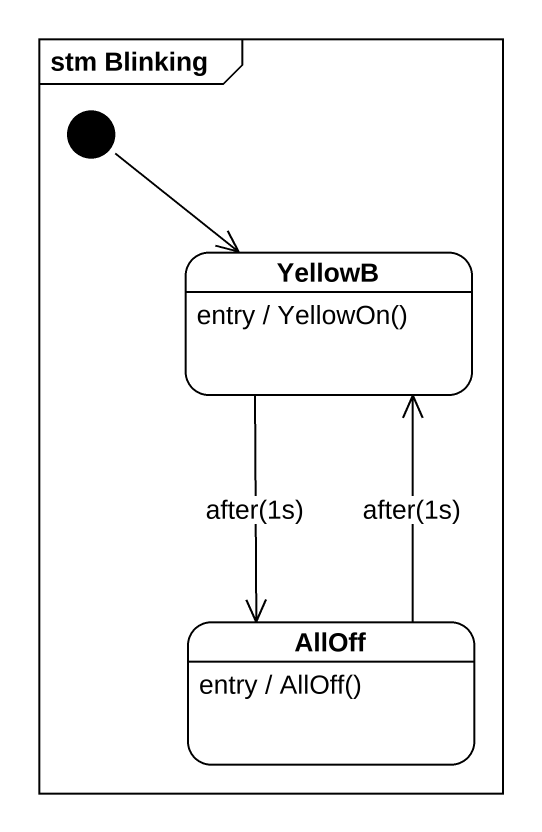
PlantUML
@startuml
mainframe stm Blinking
hide empty description
state YellowB
YellowB : entry / YellowOn()
state AllOff
AllOff : entry / AllOff()
[*] --> YellowB
YellowB --> AllOff : after(1s)
AllOff -up-> YellowB : after(1s)
@enduml
